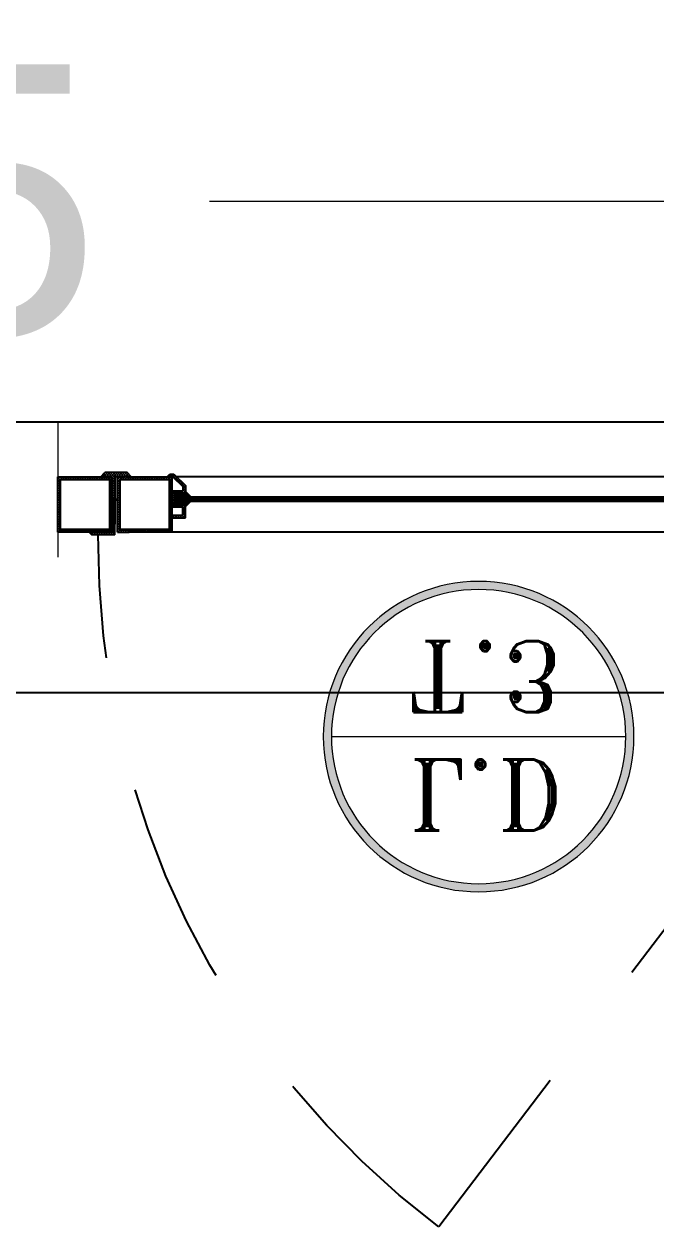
# Model space of a CAD drawing. Header units: metres. Extents: x -355 to 973, y -73 to 238.
# Drawn here: x -50.638 to -50.171, y 194.245 to 195.135 of the extents above; entities that cross this region are included whole.
import ezdxf
from ezdxf.enums import TextEntityAlignment as Align

# ---------------------------------------------------------------- set-up
doc = ezdxf.new("R2010")
doc.units = ezdxf.units.M
doc.header["$LTSCALE"] = 3
doc.header["$MEASUREMENT"] = 0
doc.linetypes.add('ACAD_ISO02W100', pattern=[15, 12, -3])
doc.linetypes.add('HIDDEN2', pattern=[0.1875, 0.125, -0.0625])
doc.layers.add('05', color=21, linetype='Continuous', lineweight=5)
for name, color, linetype in [('2', 51, 'Continuous'), ('4', 4, 'ACAD_ISO02W100'), ('5', 2, 'Continuous'), ('A-FALSE-25-Knuf', 2, 'Continuous'), ('Ditail', 1, 'Continuous')]:
    doc.layers.add(name, color=color, linetype=linetype)
doc.styles.add('ROMANT', font='romant')
doc.styles.get("Standard").update_dxf_attribs({"font": 'arial.ttf'})
doc.dimstyles.new('ahmad', dxfattribs={"dimtxt": 0.2, "dimasz": 0.1375, "dimexe": 0, "dimexo": 0.0625, "dimgap": 0.09, "dimtad": 0, "dimzin": 0, "dimdsep": 46, "dimtxsty": 'Standard', "dimblk": 'OBLIQUE', "dimcen": 0.09, "dimclrd": 245, "dimclrt": 61, "dimadec": 0, "dimazin": 0, "dimtfac": 1, "dimtofl": 0, "dimtmove": 0, "dimatfit": 3, "dimldrblk": 'OBLIQUE', "dimfxl": 0, "dimfxlon": 1, "dimtolj": 1, "dimtzin": 0, "dimlwd": 13, "dimarcsym": 0})

# ---------------------------------------------------------------- blocks, each defined once
blk = doc.blocks.new('_Oblique')
at = {"color": 0, "linetype": 'ByBlock', "lineweight": -2}
blk.add_line((-0.5, -0.5), (0.5, 0.5), dxfattribs=at)
blk = doc.blocks.new('*D1252')
at = {"color": 245, "lineweight": 13, "transparency": 16777216}
for p, q in [((-51.87963, 195.00368), (-51.20532, 195.00368)), ((-49.82659, 195.00368), (-50.5009, 195.00368))]:
    blk.add_line(p, q, dxfattribs=at)
at = {"layer": 'Defpoints', "color": 0, "transparency": 16777216}
for p in [(-49.82659, 195.00368), (-51.87963, 194.84071), (-49.82659, 194.84071)]:
    blk.add_point(p, dxfattribs=at)
at = {"color": 245, "lineweight": 13, "transparency": 16777216, "xscale": 0.1375, "yscale": 0.1375, "zscale": 0.1375, "rotation": 180}
blk.add_blockref('_Oblique', (-51.87963, 195.00368), dxfattribs=at)
at = {"color": 245, "lineweight": 13, "transparency": 16777216, "xscale": 0.1375, "yscale": 0.1375, "zscale": 0.1375}
blk.add_blockref('_Oblique', (-49.82659, 195.00368), dxfattribs=at)
at = {"color": 61, "transparency": 16777216, "insert": (-50.85311, 195.00368), "char_height": 0.2, "attachment_point": 5}
blk.add_mtext('\\A1;2.05', dxfattribs=at)
blk = doc.blocks.new('dfdfd')
at = {"layer": '05'}
h = blk.add_hatch(color=217, dxfattribs=at)
h.paths.add_polyline_path([(118.60629, 35.51041, 1), (118.83583, 35.51041, 1)])
h.paths.add_polyline_path([(118.82983, 35.51041, 1), (118.61229, 35.51041, 1)], flags=16)
at = {"layer": '05', "color": 217}
blk.add_line((118.61229, 35.51041), (118.82983, 35.51041), dxfattribs=at)
for radius in [0.11477, 0.10877]:
    blk.add_circle((118.72106, 35.51041), radius, dxfattribs=at)
blk = doc.blocks.new('*X66')
at = {"color": 0}
for p, q in [((20.11, 28.06), (20.12, 28.08)), ((20.47, 31.08), (24.02, 34.62)), ((20.55, 27.62), (21.01, 28.08)), ((20.99, 27.18), (21.89, 28.08)), ((21.35, 31.08), (24.02, 33.74)), ((21.43, 26.74), (22.77, 28.08)), ((21.88, 26.29), (23.66, 28.08)), ((22.24, 31.08), (24.74, 33.58)), ((22.32, 25.85), (24.54, 28.08)), ((22.76, 25.41), (25.43, 28.08)), ((23.12, 31.08), (25.62, 33.58)), ((23.2, 24.97), (26.31, 28.08)), ((24.01, 31.08), (26.51, 33.58)), ((24.69, 25.58), (27.19, 28.08)), ((24.89, 31.08), (27.39, 33.58)), ((25.58, 25.58), (32.02, 32.02)), ((25.77, 31.08), (28.27, 33.58)), ((26.46, 25.58), (32.02, 31.13)), ((26.66, 31.08), (29.16, 33.58)), ((27.34, 25.58), (32.02, 30.25)), ((27.54, 31.08), (30.04, 33.58)), ((28.02, 30.67), (30.93, 33.58)), ((28.02, 29.78), (31.81, 33.58)), ((28.02, 28.9), (32.02, 32.9)), ((28.23, 25.58), (32.02, 29.36)), ((29.11, 25.58), (32.02, 28.48)), ((30, 25.58), (32.02, 27.6)), ((30.88, 25.58), (32.02, 26.71)), ((23.64, 24.53), (24.02, 24.9)), ((31.76, 25.58), (32.02, 25.83))]:
    blk.add_line(p, q, dxfattribs=at)
blk = doc.blocks.new('dfgdfg')
for p, q in [((191.815, -169.4684), (191.815, -170.08423)), ((191.85602, -169.55608), (191.85602, -170.08071))]:
    blk.add_line(p, q)
at = {"layer": '05'}
for p, q in [((191.82617, -170.07421), (191.82553, -170.07484)), ((191.82793, -170.07421), (191.82553, -170.07661)), ((191.82754, -170.07697), (191.82553, -170.07496)), ((191.82754, -170.07637), (191.82553, -170.07838)), ((191.82754, -170.07873), (191.82553, -170.07673)), ((191.82855, -170.07621), (191.82655, -170.07421)), ((191.8297, -170.07421), (191.8277, -170.07621)), ((191.83032, -170.07621), (191.82831, -170.07421)), ((191.83147, -170.07421), (191.82946, -170.07621)), ((191.83208, -170.07621), (191.83008, -170.07421)), ((191.83324, -170.07421), (191.83123, -170.07621)), ((191.83555, -170.07791), (191.83185, -170.07421)), ((191.835, -170.07421), (191.833, -170.07621)), ((191.83555, -170.07543), (191.83355, -170.07743)), ((191.83555, -170.0772), (191.83355, -170.0792)), ((191.83555, -170.07614), (191.83362, -170.07421)), ((191.83555, -170.07438), (191.83538, -170.07421)), ((191.84384, -170.07421), (191.84357, -170.07448)), ((191.84561, -170.07421), (191.84357, -170.07625)), ((191.84738, -170.07421), (191.84357, -170.07802)), ((191.84557, -170.07733), (191.84357, -170.07532)), ((191.84557, -170.07909), (191.84357, -170.07709)), ((191.84623, -170.07621), (191.84422, -170.07421)), ((191.84799, -170.07621), (191.84599, -170.07421)), ((191.84915, -170.07421), (191.84714, -170.07621)), ((191.85802, -170.08447), (191.84776, -170.07421)), ((191.85022, -170.0749), (191.8488, -170.07632)), ((191.8511, -170.07579), (191.84968, -170.07721)), ((191.85199, -170.07667), (191.85057, -170.07809)), ((191.81615, -170.08423), (191.815, -170.08538)), ((191.81791, -170.08423), (191.815, -170.08714)), ((191.817, -170.08764), (191.815, -170.08564)), ((191.81736, -170.08623), (191.81535, -170.08423)), ((191.81912, -170.08623), (191.81712, -170.08423)), ((191.81968, -170.08423), (191.81768, -170.08623)), ((191.82089, -170.08623), (191.81889, -170.08423)), ((191.82145, -170.08423), (191.81944, -170.08623)), ((191.82266, -170.08623), (191.82066, -170.08423)), ((191.82322, -170.08423), (191.82121, -170.08623)), ((191.82443, -170.08623), (191.82242, -170.08423)), ((191.82498, -170.08423), (191.82298, -170.08623)), ((191.82619, -170.08623), (191.82419, -170.08423)), ((191.82675, -170.08423), (191.82475, -170.08623)), ((191.82754, -170.07814), (191.82553, -170.08014)), ((191.82754, -170.0805), (191.82553, -170.0785)), ((191.82754, -170.07991), (191.82553, -170.08191)), ((191.82754, -170.08227), (191.82553, -170.08027)), ((191.82754, -170.08168), (191.82553, -170.08368)), ((191.82754, -170.08404), (191.82553, -170.08203)), ((191.82596, -170.08423), (191.82553, -170.0838)), ((191.82796, -170.08623), (191.82596, -170.08423)), ((191.82852, -170.08423), (191.82652, -170.08623)), ((191.82754, -170.08344), (191.82675, -170.08423)), ((191.82973, -170.08623), (191.82773, -170.08423)), ((191.83029, -170.08423), (191.82828, -170.08623)), ((191.8315, -170.08623), (191.82949, -170.08423)), ((191.83206, -170.08423), (191.83005, -170.08623)), ((191.83327, -170.08623), (191.83126, -170.08423)), ((191.83382, -170.08423), (191.83182, -170.08623)), ((191.83503, -170.08623), (191.83303, -170.08423)), ((191.83555, -170.07968), (191.83355, -170.07768)), ((191.83555, -170.07896), (191.83355, -170.08097)), ((191.83555, -170.08145), (191.83355, -170.07944)), ((191.83555, -170.08073), (191.83355, -170.08273)), ((191.83555, -170.08322), (191.83355, -170.08121)), ((191.8348, -170.08423), (191.83355, -170.08298)), ((191.83559, -170.08423), (191.83359, -170.08623)), ((191.83555, -170.0825), (191.83382, -170.08423)), ((191.8368, -170.08623), (191.8348, -170.08423)), ((191.83736, -170.08423), (191.83535, -170.08623)), ((191.83583, -170.08222), (191.83555, -170.0825)), ((191.83657, -170.08423), (191.83555, -170.08322)), ((191.83759, -170.08222), (191.83559, -170.08423)), ((191.83833, -170.08423), (191.83633, -170.08222)), ((191.83857, -170.08623), (191.83657, -170.08423)), ((191.83913, -170.08423), (191.83712, -170.08623)), ((191.83936, -170.08222), (191.83736, -170.08423)), ((191.8401, -170.08423), (191.8381, -170.08222)), ((191.84034, -170.08623), (191.83833, -170.08423)), ((191.84089, -170.08423), (191.83889, -170.08623)), ((191.84113, -170.08222), (191.83913, -170.08423)), ((191.84187, -170.08423), (191.83986, -170.08222)), ((191.8421, -170.08623), (191.8401, -170.08423)), ((191.84266, -170.08423), (191.84066, -170.08623)), ((191.8429, -170.08222), (191.84089, -170.08423)), ((191.84364, -170.08423), (191.84163, -170.08222)), ((191.84387, -170.08623), (191.84187, -170.08423)), ((191.84443, -170.08423), (191.84243, -170.08623)), ((191.84557, -170.08132), (191.84266, -170.08423)), ((191.8454, -170.08423), (191.8434, -170.08222)), ((191.84557, -170.07778), (191.84357, -170.07979)), ((191.84557, -170.08086), (191.84357, -170.07886)), ((191.84557, -170.07955), (191.84357, -170.08155)), ((191.84557, -170.08263), (191.84357, -170.08062)), ((191.84564, -170.08623), (191.84364, -170.08423)), ((191.8462, -170.08423), (191.84419, -170.08623)), ((191.84557, -170.08308), (191.84443, -170.08423)), ((191.84741, -170.08623), (191.8454, -170.08423)), ((191.84797, -170.08423), (191.84596, -170.08623)), ((191.84918, -170.08623), (191.84717, -170.08423)), ((191.84973, -170.08423), (191.84773, -170.08623)), ((191.85094, -170.08623), (191.84894, -170.08423)), ((191.8515, -170.08423), (191.8495, -170.08623)), ((191.85271, -170.08623), (191.85071, -170.08423)), ((191.85327, -170.08423), (191.85126, -170.08623)), ((191.85287, -170.07756), (191.85145, -170.07897)), ((191.85375, -170.07844), (191.85234, -170.07986)), ((191.85602, -170.08777), (191.85247, -170.08423)), ((191.85504, -170.08423), (191.85303, -170.08623)), ((191.85464, -170.07932), (191.85322, -170.08074)), ((191.85602, -170.08501), (191.85401, -170.08702)), ((191.85552, -170.08021), (191.8541, -170.08162)), ((191.85602, -170.086), (191.85424, -170.08423)), ((191.8564, -170.08109), (191.85499, -170.08251)), ((191.85729, -170.08198), (191.85587, -170.08339)), ((191.85602, -170.08424), (191.85601, -170.08423)), ((191.85802, -170.08301), (191.85602, -170.08501)), ((191.85776, -170.08598), (191.85602, -170.08424)), ((191.85802, -170.08478), (191.85602, -170.08678)), ((191.85688, -170.08686), (191.85602, -170.086)), ((191.817, -170.08691), (191.815, -170.08891)), ((191.817, -170.08941), (191.815, -170.08741)), ((191.817, -170.08868), (191.815, -170.09068)), ((191.817, -170.09118), (191.815, -170.08918)), ((191.817, -170.09044), (191.815, -170.09245)), ((191.817, -170.09295), (191.815, -170.09094)), ((191.817, -170.09221), (191.815, -170.09422)), ((191.817, -170.09472), (191.815, -170.09271)), ((191.817, -170.09398), (191.815, -170.09598)), ((191.817, -170.09648), (191.815, -170.09448)), ((191.85602, -170.08678), (191.85401, -170.08878)), ((191.85602, -170.08954), (191.85401, -170.08754)), ((191.85602, -170.08855), (191.85401, -170.09055)), ((191.85602, -170.09131), (191.85401, -170.0893)), ((191.85602, -170.09032), (191.85401, -170.09232)), ((191.85602, -170.09307), (191.85401, -170.09107)), ((191.85602, -170.09208), (191.85401, -170.09409)), ((191.85602, -170.09484), (191.85401, -170.09284)), ((191.85602, -170.09385), (191.85401, -170.09586)), ((191.85602, -170.09661), (191.85401, -170.09461)), ((191.817, -170.09575), (191.815, -170.09775)), ((191.817, -170.09825), (191.815, -170.09625)), ((191.817, -170.09751), (191.815, -170.09952)), ((191.817, -170.10002), (191.815, -170.09801)), ((191.817, -170.09928), (191.815, -170.10129)), ((191.817, -170.10179), (191.815, -170.09978)), ((191.817, -170.10105), (191.815, -170.10305)), ((191.817, -170.10355), (191.815, -170.10155)), ((191.817, -170.10282), (191.815, -170.10482)), ((191.817, -170.10532), (191.815, -170.10332)), ((191.85602, -170.09562), (191.85401, -170.09762)), ((191.85602, -170.09838), (191.85401, -170.09637)), ((191.85602, -170.09739), (191.85401, -170.09939)), ((191.85602, -170.10015), (191.85401, -170.09814)), ((191.85602, -170.09915), (191.85401, -170.10116)), ((191.85602, -170.10191), (191.85401, -170.09991)), ((191.85602, -170.10092), (191.85401, -170.10293)), ((191.85602, -170.10368), (191.85401, -170.10168)), ((191.85602, -170.10269), (191.85401, -170.10469)), ((191.85602, -170.10545), (191.85401, -170.10345)), ((191.817, -170.10459), (191.815, -170.10659)), ((191.817, -170.10709), (191.815, -170.10509)), ((191.817, -170.10635), (191.815, -170.10836)), ((191.817, -170.10886), (191.815, -170.10685)), ((191.817, -170.10812), (191.815, -170.11013)), ((191.817, -170.11063), (191.815, -170.10862)), ((191.817, -170.10989), (191.815, -170.11189)), ((191.817, -170.11239), (191.815, -170.11039)), ((191.817, -170.11166), (191.815, -170.11366)), ((191.817, -170.11416), (191.815, -170.11216)), ((191.85602, -170.10446), (191.85401, -170.10646)), ((191.85602, -170.10722), (191.85401, -170.10521)), ((191.85602, -170.10623), (191.85401, -170.10823)), ((191.85602, -170.10898), (191.85401, -170.10698)), ((191.85602, -170.10799), (191.85401, -170.11)), ((191.85602, -170.11075), (191.85401, -170.10875)), ((191.85602, -170.10976), (191.85401, -170.11177)), ((191.85602, -170.11252), (191.85401, -170.11052)), ((191.85602, -170.11153), (191.85401, -170.11353)), ((191.85602, -170.11429), (191.85401, -170.11228)), ((191.817, -170.11342), (191.815, -170.11543)), ((191.817, -170.11593), (191.815, -170.11392)), ((191.817, -170.11519), (191.815, -170.1172)), ((191.817, -170.1177), (191.815, -170.11569)), ((191.817, -170.11696), (191.815, -170.11896)), ((191.817, -170.11946), (191.815, -170.11746)), ((191.817, -170.11873), (191.815, -170.12073)), ((191.817, -170.12123), (191.815, -170.11923)), ((191.817, -170.1205), (191.815, -170.1225)), ((191.81831, -170.12431), (191.815, -170.121)), ((191.85602, -170.12037), (191.85208, -170.12431)), ((191.85602, -170.1133), (191.85401, -170.1153)), ((191.85602, -170.11606), (191.85401, -170.11405)), ((191.85602, -170.11506), (191.85401, -170.11707)), ((191.85602, -170.11782), (191.85401, -170.11582)), ((191.85602, -170.11683), (191.85401, -170.11884)), ((191.85602, -170.11959), (191.85401, -170.11759)), ((191.85602, -170.1186), (191.85401, -170.1206)), ((191.85602, -170.12136), (191.85401, -170.11936)), ((191.85602, -170.12313), (191.85401, -170.12112)), ((191.85641, -170.11468), (191.85602, -170.11506)), ((191.85729, -170.11556), (191.85602, -170.11683)), ((191.85902, -170.11906), (191.85602, -170.11606)), ((191.85818, -170.11644), (191.85602, -170.1186)), ((191.85902, -170.11736), (191.85602, -170.12037)), ((191.85902, -170.12083), (191.85602, -170.11782)), ((191.85902, -170.11913), (191.85602, -170.12214)), ((191.85902, -170.1226), (191.85602, -170.11959)), ((191.85902, -170.1209), (191.85602, -170.1239)), ((191.85902, -170.12437), (191.85602, -170.12136)), ((191.81472, -170.12631), (191.81299, -170.12804)), ((191.81649, -170.12631), (191.81299, -170.12981)), ((191.815, -170.12983), (191.81299, -170.12783)), ((191.815, -170.12957), (191.81299, -170.13157)), ((191.815, -170.1316), (191.81299, -170.1296)), ((191.81525, -170.12832), (191.81324, -170.12631)), ((191.817, -170.12226), (191.815, -170.12427)), ((191.81654, -170.12431), (191.815, -170.12276)), ((191.81625, -170.12832), (191.815, -170.12957)), ((191.81802, -170.12832), (191.815, -170.13134)), ((191.817, -170.13184), (191.815, -170.12983)), ((191.81701, -170.12832), (191.81501, -170.12631)), ((191.81725, -170.13032), (191.81525, -170.12832)), ((191.81826, -170.12631), (191.81625, -170.12832)), ((191.81873, -170.1223), (191.81672, -170.12431)), ((191.81878, -170.12832), (191.81678, -170.12631)), ((191.81902, -170.13032), (191.81701, -170.12832)), ((191.81979, -170.12832), (191.81778, -170.13032)), ((191.82002, -170.12631), (191.81802, -170.12832)), ((191.82008, -170.12431), (191.81807, -170.1223)), ((191.8205, -170.1223), (191.81849, -170.12431)), ((191.82055, -170.12832), (191.81854, -170.12631)), ((191.82078, -170.13032), (191.81878, -170.12832)), ((191.82156, -170.12832), (191.81955, -170.13032)), ((191.82179, -170.12631), (191.81979, -170.12832)), ((191.82184, -170.12431), (191.81984, -170.1223)), ((191.82226, -170.1223), (191.82026, -170.12431)), ((191.82232, -170.12832), (191.82031, -170.12631)), ((191.82255, -170.13032), (191.82055, -170.12832)), ((191.82332, -170.12832), (191.82132, -170.13032)), ((191.82356, -170.12631), (191.82156, -170.12832)), ((191.82361, -170.12431), (191.82161, -170.1223)), ((191.82403, -170.1223), (191.82203, -170.12431)), ((191.82408, -170.12832), (191.82208, -170.12631)), ((191.82432, -170.13032), (191.82232, -170.12832)), ((191.82509, -170.12832), (191.82309, -170.13032)), ((191.82533, -170.12631), (191.82332, -170.12832)), ((191.82538, -170.12431), (191.82338, -170.1223)), ((191.8258, -170.1223), (191.8238, -170.12431)), ((191.82585, -170.12832), (191.82385, -170.12631)), ((191.82609, -170.13032), (191.82408, -170.12832)), ((191.82686, -170.12832), (191.82485, -170.13032)), ((191.82709, -170.12631), (191.82509, -170.12832)), ((191.82715, -170.12431), (191.82514, -170.1223)), ((191.82757, -170.1223), (191.82556, -170.12431)), ((191.82762, -170.12832), (191.82562, -170.12631)), ((191.82786, -170.13032), (191.82585, -170.12832)), ((191.82863, -170.12832), (191.82662, -170.13032)), ((191.82886, -170.12631), (191.82686, -170.12832)), ((191.82892, -170.12431), (191.82691, -170.1223)), ((191.82933, -170.1223), (191.82733, -170.12431)), ((191.82939, -170.12832), (191.82738, -170.12631)), ((191.82962, -170.13032), (191.82762, -170.12832)), ((191.83039, -170.12832), (191.82839, -170.13032)), ((191.83063, -170.12631), (191.82863, -170.12832)), ((191.83068, -170.12431), (191.82868, -170.1223)), ((191.8311, -170.1223), (191.8291, -170.12431)), ((191.83116, -170.12832), (191.82915, -170.12631)), ((191.83139, -170.13032), (191.82939, -170.12832)), ((191.83216, -170.12832), (191.83016, -170.13032)), ((191.8324, -170.12631), (191.83039, -170.12832)), ((191.83245, -170.12431), (191.83045, -170.1223)), ((191.83287, -170.1223), (191.83087, -170.12431)), ((191.83292, -170.12832), (191.83092, -170.12631)), ((191.83316, -170.13032), (191.83116, -170.12832)), ((191.83393, -170.12832), (191.83193, -170.13032)), ((191.83417, -170.12631), (191.83216, -170.12832)), ((191.83422, -170.12431), (191.83221, -170.1223)), ((191.83464, -170.1223), (191.83263, -170.12431)), ((191.83469, -170.12832), (191.83269, -170.12631)), ((191.83493, -170.13032), (191.83292, -170.12832)), ((191.8357, -170.12832), (191.83369, -170.13032)), ((191.83593, -170.12631), (191.83393, -170.12832)), ((191.83599, -170.12431), (191.83398, -170.1223)), ((191.83641, -170.1223), (191.8344, -170.12431)), ((191.83646, -170.12832), (191.83445, -170.12631)), ((191.83669, -170.13032), (191.83469, -170.12832)), ((191.83746, -170.12832), (191.83546, -170.13032)), ((191.8377, -170.12631), (191.8357, -170.12832)), ((191.83775, -170.12431), (191.83575, -170.1223)), ((191.83817, -170.1223), (191.83617, -170.12431)), ((191.83823, -170.12832), (191.83622, -170.12631)), ((191.83846, -170.13032), (191.83646, -170.12832)), ((191.83923, -170.12832), (191.83723, -170.13032)), ((191.83876, -170.12702), (191.83746, -170.12832)), ((191.83952, -170.12431), (191.83752, -170.1223)), ((191.83994, -170.1223), (191.83794, -170.12431)), ((191.83999, -170.12832), (191.83799, -170.12631)), ((191.84023, -170.13032), (191.83823, -170.12832)), ((191.83947, -170.12631), (191.83876, -170.12702)), ((191.841, -170.12832), (191.839, -170.13032)), ((191.83964, -170.12791), (191.83923, -170.12832)), ((191.84129, -170.12431), (191.83929, -170.1223)), ((191.84124, -170.12631), (191.83964, -170.12791)), ((191.84171, -170.1223), (191.83971, -170.12431)), ((191.84176, -170.12832), (191.83976, -170.12631)), ((191.842, -170.13032), (191.83999, -170.12832)), ((191.84277, -170.12832), (191.84076, -170.13032)), ((191.843, -170.12631), (191.841, -170.12832)), ((191.84306, -170.12431), (191.84105, -170.1223)), ((191.84348, -170.1223), (191.84147, -170.12431)), ((191.84353, -170.12832), (191.84153, -170.12631)), ((191.84377, -170.13032), (191.84176, -170.12832)), ((191.84454, -170.12832), (191.84253, -170.13032)), ((191.84477, -170.12631), (191.84277, -170.12832)), ((191.84483, -170.12431), (191.84282, -170.1223)), ((191.84524, -170.1223), (191.84324, -170.12431)), ((191.8453, -170.12832), (191.84329, -170.12631)), ((191.84553, -170.13032), (191.84353, -170.12832)), ((191.8463, -170.12832), (191.8443, -170.13032)), ((191.84654, -170.12631), (191.84454, -170.12832)), ((191.84659, -170.12431), (191.84459, -170.1223)), ((191.84701, -170.1223), (191.84501, -170.12431)), ((191.84707, -170.12832), (191.84506, -170.12631)), ((191.8473, -170.13032), (191.8453, -170.12832)), ((191.84807, -170.12832), (191.84607, -170.13032)), ((191.84831, -170.12631), (191.8463, -170.12832)), ((191.84836, -170.12431), (191.84636, -170.1223)), ((191.84878, -170.1223), (191.84678, -170.12431)), ((191.84883, -170.12832), (191.84683, -170.12631)), ((191.84907, -170.13032), (191.84707, -170.12832)), ((191.84984, -170.12832), (191.84784, -170.13032)), ((191.85008, -170.12631), (191.84807, -170.12832)), ((191.85013, -170.12431), (191.84812, -170.1223)), ((191.85055, -170.1223), (191.84854, -170.12431)), ((191.8506, -170.12832), (191.8486, -170.12631)), ((191.85084, -170.13032), (191.84883, -170.12832)), ((191.85161, -170.12832), (191.8496, -170.13032)), ((191.85184, -170.12631), (191.84984, -170.12832)), ((191.8519, -170.12431), (191.84989, -170.1223)), ((191.85232, -170.1223), (191.85031, -170.12431)), ((191.85237, -170.12832), (191.85036, -170.12631)), ((191.8526, -170.13032), (191.8506, -170.12832)), ((191.85337, -170.12832), (191.85137, -170.13032)), ((191.85361, -170.12631), (191.85161, -170.12832)), ((191.85366, -170.12431), (191.85166, -170.1223)), ((191.85414, -170.12832), (191.85213, -170.12631)), ((191.85602, -170.13197), (191.85237, -170.12832)), ((191.85514, -170.12832), (191.85314, -170.13032)), ((191.85538, -170.12631), (191.85337, -170.12832)), ((191.85543, -170.12431), (191.85343, -170.1223)), ((191.85602, -170.12214), (191.85385, -170.12431)), ((191.8559, -170.12832), (191.8539, -170.12631)), ((191.85602, -170.12921), (191.85401, -170.13121)), ((191.85602, -170.1302), (191.85414, -170.12832)), ((191.85902, -170.12443), (191.85514, -170.12832)), ((191.85602, -170.1239), (191.85562, -170.12431)), ((191.85902, -170.12967), (191.85567, -170.12631)), ((191.85602, -170.12843), (191.8559, -170.12832)), ((191.85902, -170.12267), (191.85602, -170.12567)), ((191.85902, -170.12613), (191.85602, -170.12313)), ((191.85902, -170.1279), (191.85602, -170.12489)), ((191.85902, -170.1262), (191.85602, -170.12921)), ((191.85902, -170.12797), (191.85602, -170.13097)), ((191.85902, -170.13144), (191.85602, -170.12843)), ((191.85902, -170.12974), (191.85602, -170.13274)), ((191.85902, -170.1332), (191.85602, -170.1302)), ((191.815, -170.13134), (191.81299, -170.13334)), ((191.815, -170.13337), (191.81299, -170.13137)), ((191.815, -170.13311), (191.81299, -170.13511)), ((191.815, -170.13514), (191.81299, -170.13313)), ((191.815, -170.13487), (191.81299, -170.13688)), ((191.815, -170.13691), (191.81299, -170.1349)), ((191.815, -170.13664), (191.81299, -170.13865)), ((191.815, -170.13867), (191.81299, -170.13667)), ((191.815, -170.13841), (191.81299, -170.14041)), ((191.815, -170.14044), (191.81299, -170.13844)), ((191.817, -170.1311), (191.815, -170.13311)), ((191.817, -170.13361), (191.815, -170.1316)), ((191.817, -170.13287), (191.815, -170.13487)), ((191.817, -170.13537), (191.815, -170.13337)), ((191.817, -170.13464), (191.815, -170.13664)), ((191.817, -170.13714), (191.815, -170.13514)), ((191.817, -170.13641), (191.815, -170.13841)), ((191.817, -170.13891), (191.815, -170.13691)), ((191.817, -170.13817), (191.815, -170.14018)), ((191.817, -170.14068), (191.815, -170.13867)), ((191.85602, -170.13097), (191.85401, -170.13298)), ((191.85602, -170.13373), (191.85401, -170.13173)), ((191.85602, -170.13274), (191.85401, -170.13475)), ((191.85602, -170.1355), (191.85401, -170.1335)), ((191.85602, -170.13451), (191.85401, -170.13651)), ((191.85602, -170.13727), (191.85401, -170.13527)), ((191.85602, -170.13628), (191.85401, -170.13828)), ((191.85602, -170.13904), (191.85401, -170.13703)), ((191.85602, -170.13805), (191.85401, -170.14005)), ((191.85602, -170.1408), (191.85401, -170.1388)), ((191.85902, -170.1315), (191.85602, -170.13451)), ((191.85842, -170.13437), (191.85602, -170.13197)), ((191.85902, -170.13327), (191.85602, -170.13628)), ((191.85754, -170.13525), (191.85602, -170.13373)), ((191.85666, -170.13614), (191.85602, -170.1355)), ((191.815, -170.14018), (191.81299, -170.14218)), ((191.815, -170.14221), (191.81299, -170.1402)), ((191.815, -170.14398), (191.81299, -170.14197)), ((191.815, -170.14194), (191.81329, -170.14365)), ((191.815, -170.14371), (191.81418, -170.14453)), ((191.817, -170.13994), (191.815, -170.14194)), ((191.817, -170.14245), (191.815, -170.14044)), ((191.817, -170.14171), (191.815, -170.14371)), ((191.817, -170.14421), (191.815, -170.14221)), ((191.817, -170.14348), (191.815, -170.14548)), ((191.817, -170.14598), (191.815, -170.14398)), ((191.817, -170.14524), (191.815, -170.14725)), ((191.817, -170.14775), (191.815, -170.14574)), ((191.817, -170.14701), (191.815, -170.14902)), ((191.817, -170.14952), (191.815, -170.14751)), ((191.85602, -170.13981), (191.85401, -170.14182)), ((191.85602, -170.14257), (191.85401, -170.14057)), ((191.85602, -170.14158), (191.85401, -170.14359)), ((191.85602, -170.14434), (191.85401, -170.14234)), ((191.85602, -170.14335), (191.85401, -170.14535)), ((191.85602, -170.14611), (191.85401, -170.1441)), ((191.85602, -170.14512), (191.85401, -170.14712)), ((191.85602, -170.14788), (191.85401, -170.14587)), ((191.85602, -170.14688), (191.85401, -170.14889)), ((191.85602, -170.14964), (191.85401, -170.14764)), ((191.817, -170.14878), (191.815, -170.15078)), ((191.817, -170.15128), (191.815, -170.14928)), ((191.817, -170.15055), (191.815, -170.15255)), ((191.817, -170.15305), (191.815, -170.15105)), ((191.817, -170.15232), (191.815, -170.15432)), ((191.817, -170.15482), (191.815, -170.15282)), ((191.817, -170.15408), (191.815, -170.15609)), ((191.817, -170.15659), (191.815, -170.15458)), ((191.817, -170.15585), (191.815, -170.15785)), ((191.817, -170.15836), (191.815, -170.15635)), ((191.85602, -170.14865), (191.85401, -170.15066)), ((191.85602, -170.15141), (191.85401, -170.14941)), ((191.85602, -170.15042), (191.85401, -170.15242)), ((191.85602, -170.15318), (191.85401, -170.15118)), ((191.85602, -170.15219), (191.85401, -170.15419)), ((191.85602, -170.15495), (191.85401, -170.15294)), ((191.85602, -170.15396), (191.85401, -170.15596)), ((191.85602, -170.15671), (191.85401, -170.15471)), ((191.85602, -170.15572), (191.85401, -170.15773)), ((191.85602, -170.15848), (191.85401, -170.15648)), ((191.817, -170.15762), (191.815, -170.15962)), ((191.817, -170.16012), (191.815, -170.15812)), ((191.817, -170.15939), (191.815, -170.16139)), ((191.817, -170.16189), (191.815, -170.15989)), ((191.817, -170.16115), (191.815, -170.16316)), ((191.817, -170.16366), (191.815, -170.16165)), ((191.817, -170.16292), (191.815, -170.16493)), ((191.817, -170.16543), (191.815, -170.16342)), ((191.817, -170.16469), (191.815, -170.16669)), ((191.8182, -170.1684), (191.815, -170.16519)), ((191.85602, -170.16456), (191.85219, -170.1684)), ((191.85602, -170.16633), (191.85395, -170.1684)), ((191.85602, -170.15749), (191.85401, -170.1595)), ((191.85602, -170.16025), (191.85401, -170.15825)), ((191.85602, -170.15926), (191.85401, -170.16126)), ((191.85602, -170.16202), (191.85401, -170.16001)), ((191.85602, -170.16103), (191.85401, -170.16303)), ((191.85602, -170.16379), (191.85401, -170.16178)), ((191.85602, -170.16279), (191.85401, -170.1648)), ((191.85602, -170.16555), (191.85401, -170.16355)), ((191.85602, -170.16732), (191.85401, -170.16532)), ((191.89653, -170.1684), (191.79653, -170.1684)), ((191.81643, -170.1684), (191.815, -170.16696)), ((191.81707, -170.16639), (191.81506, -170.1684)), ((191.81883, -170.16639), (191.81683, -170.1684)), ((191.81997, -170.1684), (191.81797, -170.16639)), ((191.8206, -170.16639), (191.8186, -170.1684)), ((191.82174, -170.1684), (191.81973, -170.16639)), ((191.82237, -170.16639), (191.82037, -170.1684)), ((191.82351, -170.1684), (191.8215, -170.16639)), ((191.82414, -170.16639), (191.82213, -170.1684)), ((191.82527, -170.1684), (191.82327, -170.16639)), ((191.82591, -170.16639), (191.8239, -170.1684)), ((191.82704, -170.1684), (191.82504, -170.16639)), ((191.82767, -170.16639), (191.82567, -170.1684)), ((191.82881, -170.1684), (191.8268, -170.16639)), ((191.82944, -170.16639), (191.82744, -170.1684)), ((191.83058, -170.1684), (191.82857, -170.16639)), ((191.83121, -170.16639), (191.8292, -170.1684)), ((191.83234, -170.1684), (191.83034, -170.16639)), ((191.83298, -170.16639), (191.83097, -170.1684)), ((191.83411, -170.1684), (191.83211, -170.16639)), ((191.83474, -170.16639), (191.83274, -170.1684)), ((191.83588, -170.1684), (191.83388, -170.16639)), ((191.83651, -170.16639), (191.83451, -170.1684)), ((191.83765, -170.1684), (191.83564, -170.16639)), ((191.83828, -170.16639), (191.83628, -170.1684)), ((191.83942, -170.1684), (191.83741, -170.16639)), ((191.84005, -170.16639), (191.83804, -170.1684)), ((191.84118, -170.1684), (191.83918, -170.16639)), ((191.84182, -170.16639), (191.83981, -170.1684)), ((191.84295, -170.1684), (191.84095, -170.16639)), ((191.84358, -170.16639), (191.84158, -170.1684)), ((191.84472, -170.1684), (191.84271, -170.16639)), ((191.84535, -170.16639), (191.84335, -170.1684)), ((191.84649, -170.1684), (191.84448, -170.16639)), ((191.84712, -170.16639), (191.84511, -170.1684)), ((191.84825, -170.1684), (191.84625, -170.16639)), ((191.84889, -170.16639), (191.84688, -170.1684)), ((191.85002, -170.1684), (191.84802, -170.16639)), ((191.85065, -170.16639), (191.84865, -170.1684)), ((191.85179, -170.1684), (191.84979, -170.16639)), ((191.85242, -170.16639), (191.85042, -170.1684)), ((191.85356, -170.1684), (191.85155, -170.16639)), ((191.85533, -170.1684), (191.85332, -170.16639)), ((191.85602, -170.1681), (191.85572, -170.1684))]:
    blk.add_line(p, q, dxfattribs=at)
at = {"layer": '2'}
for p, q in [((191.83868, -170.07822), (191.83868, -169.55857)), ((191.83931, -170.07822), (191.83931, -169.55857)), ((191.83994, -170.07822), (191.83994, -169.55857)), ((191.84056, -170.07822), (191.84056, -169.55857))]:
    blk.add_line(p, q, dxfattribs=at)
at = {"layer": '4'}
for p, q in [((191.83806, -170.07822), (191.83806, -169.55857)), ((191.84106, -170.07822), (191.84106, -169.55857)), ((191.82553, -170.07421), (191.83555, -170.07421)), ((191.82553, -170.08423), (191.82553, -170.07421)), ((191.82754, -170.08423), (191.82754, -170.07621)), ((191.82754, -170.07621), (191.83355, -170.07621)), ((191.83355, -170.07621), (191.83355, -170.08423)), ((191.83412, -170.07421), (191.83806, -170.07028)), ((191.83555, -170.07421), (191.83555, -170.08423)), ((191.845, -170.07421), (191.84106, -170.07028)), ((191.84357, -170.07421), (191.84357, -170.08222)), ((191.84952, -170.07421), (191.84357, -170.07421)), ((191.84557, -170.08423), (191.84557, -170.07621)), ((191.84869, -170.07621), (191.84557, -170.07621)), ((191.85602, -170.08354), (191.84869, -170.07621)), ((191.85802, -170.08271), (191.84952, -170.07421)), ((191.815, -170.08423), (191.815, -170.11585)), ((191.82553, -170.08423), (191.815, -170.08423)), ((191.85401, -170.08623), (191.817, -170.08623)), ((191.817, -170.08623), (191.817, -170.1223)), ((191.83355, -170.08423), (191.82754, -170.08423)), ((191.84357, -170.08222), (191.83555, -170.08222)), ((191.84106, -170.07822), (191.83806, -170.07822)), ((191.85602, -170.08423), (191.84557, -170.08423)), ((191.85401, -170.1223), (191.85401, -170.08623)), ((191.85602, -170.08423), (191.85602, -170.08354)), ((191.85602, -170.08772), (191.85802, -170.08572)), ((191.85802, -170.08572), (191.85802, -170.08271)), ((191.85602, -170.11429), (191.85602, -170.08772)), ((191.815, -170.11729), (191.815, -170.11585)), ((191.85602, -170.11429), (191.85902, -170.11729)), ((191.85902, -170.11729), (191.85902, -170.13377)), ((191.81299, -170.12631), (191.83804, -170.12631)), ((191.81299, -170.12631), (191.81299, -170.14335)), ((191.815, -170.14034), (191.815, -170.12832)), ((191.817, -170.1223), (191.85401, -170.1223)), ((191.85401, -170.13032), (191.817, -170.13032)), ((191.817, -170.13032), (191.817, -170.16639)), ((191.85602, -170.12631), (191.82101, -170.12631)), ((191.84005, -170.12431), (191.83804, -170.12631)), ((191.84005, -170.12832), (191.83804, -170.12631)), ((191.84005, -170.12431), (191.85602, -170.12431)), ((191.85401, -170.16639), (191.85401, -170.13032)), ((191.85602, -170.12431), (191.85602, -170.12631)), ((191.85602, -170.13678), (191.85902, -170.13377)), ((191.85602, -170.1684), (191.85602, -170.13678)), ((191.815, -170.14535), (191.81299, -170.14335)), ((191.815, -170.14535), (191.815, -170.1684)), ((191.815, -170.1684), (191.85602, -170.1684)), ((191.817, -170.16639), (191.85401, -170.16639))]:
    blk.add_line(p, q, dxfattribs=at)
at = {"layer": '5'}
for p, q in [((191.82754, -170.08423), (191.82553, -170.08423)), ((191.83555, -170.08423), (191.83355, -170.08423)), ((191.83555, -170.08423), (191.84557, -170.08423)), ((191.85602, -170.08772), (191.85602, -170.08423)), ((191.815, -170.12431), (191.815, -170.11729)), ((191.85602, -170.11429), (191.85602, -170.12431)), ((191.815, -170.12431), (191.84005, -170.12431)), ((191.85602, -170.12832), (191.815, -170.12832)), ((191.815, -170.12832), (191.815, -170.14535)), ((191.85602, -170.12832), (191.85602, -170.13678))]:
    blk.add_line(p, q, dxfattribs=at)
at = {"layer": 'Ditail', "color": 1, "linetype": 'HIDDEN2', "ltscale": 0.4}
blk.add_line((191.80798, -169.50256), (191.30127, -169.88697), dxfattribs=at)
blk.add_arc((191.80798, -169.50256), 0.63603, 217.18484, 270.45132, dxfattribs=at)
at = {"layer": '05', "rotation": 90}
blk.add_blockref('dfdfd', (227.17427, -288.5786), dxfattribs=at)
at = {"layer": '2', "extrusion": (0, 0, -1), "xscale": 0.001001994631451453, "yscale": 0.001001994631451453, "zscale": -0.001001994631455534, "rotation": 270}
blk.add_blockref('*X66', (-191.8692, -170.05014), dxfattribs=at)
at = {"layer": 'A-FALSE-25-Knuf', "style": 'ROMANT'}
for s, p in [('L.D', (191.64691, -169.8517)), ('T.3', (191.73451, -169.85278))]:
    blk.add_text(s, height=0.052526, rotation=90, dxfattribs=at).set_placement(p, align=Align.CENTER)

msp = doc.modelspace()

# ---------------------------------------------------------------- linework, layer by layer
for p, q in [((-52.47963, 194.84071), (-49.82659, 194.84071)), ((-52.37963, 194.64071), (-49.82659, 194.64071))]:
    msp.add_line(p, q)

# ---------------------------------------------------------------- block references
at = {"xscale": -1, "rotation": 270}
msp.add_blockref('dfgdfg', (119.55556, 2.94418), dxfattribs=at)

# ---------------------------------------------------------------- dimensions: what is measured, and where the dimension line sits
dim = msp.add_linear_dim(base=(-49.82659, 195.00368), p1=(-51.87963, 194.84071), p2=(-49.82659, 194.84071), dimstyle='ahmad')
dim.commit()
dim.dimension.update_dxf_attribs({"geometry": '*D1252', "text_midpoint": (-50.85311, 195.00368)})

doc.saveas('drawing.dxf')
